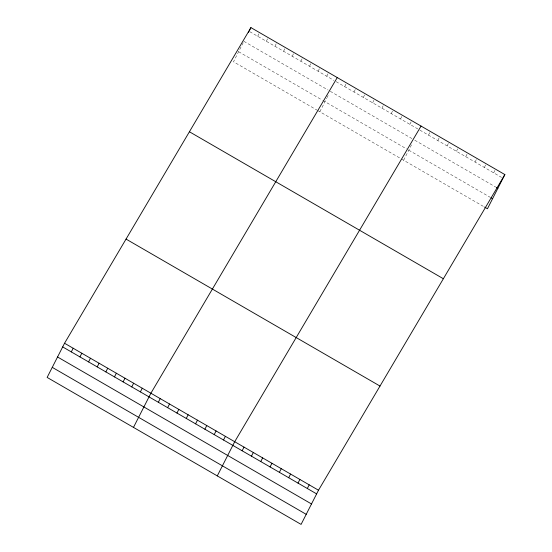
<?xml version="1.0" encoding="UTF-8"?>
<svg xmlns="http://www.w3.org/2000/svg" width="552" height="552" viewBox="0 0 552 552"><rect width="100%" height="100%" fill="white"/><g stroke="black" fill="none" stroke-linecap="round" stroke-linejoin="round"><path stroke-width="0.41" stroke-dasharray="2.76 2.07" d="M243.211 42.718L233.503 61.776L316.965 110.083M257.68 36.266L259.55 32.596M266.312 41.262L268.182 37.591M274.951 46.258L276.814 42.594M283.583 51.253L285.453 47.589M292.215 56.249L294.085 52.585M300.854 61.251L302.724 57.581M309.486 66.247L311.356 62.583M318.118 71.242L319.987 67.579M326.756 76.238L328.626 72.574M319.843 111.745L326.736 98.221M327.088 97.531L328.143 95.455M344.703 86.629L346.566 82.959M354.011 92.018L355.881 88.348M363.326 97.407L365.189 93.736M372.634 102.796L374.504 99.125M381.949 108.185L383.812 104.514M391.258 113.574L393.127 109.903M400.573 118.963L402.436 115.292M409.881 124.352L411.751 120.681M403.65 160.246L412.303 143.265M428.504 135.13L430.374 131.459M437.819 140.518L439.682 136.848M447.127 145.907L448.997 142.243M456.442 151.296L458.305 147.632M465.75 156.685L467.62 153.021M475.065 162.074L476.928 158.41M484.373 167.463L486.243 163.799M493.688 172.852L495.551 169.188M249.766 31.685L333.953 80.406M336.106 81.655L417.76 128.913M419.906 130.155L501.568 177.413M243.915 41.331L328.102 90.059M330.262 91.308L411.916 138.566M414.78 140.222L495.717 187.066M238.63 51.709L322.099 100.015M322.817 100.43L406.631 148.936M408.777 150.178L490.431 197.437M317.683 110.497L400.786 158.59M401.497 159.004L483.869 206.676"/><path stroke-width="0.83" d="M64.549 343.247L47.134 377.423L301.088 524.4L318.497 490.224L504.866 174.577L250.912 27.6L64.549 343.247L318.497 490.224M71.311 351.914L73.181 348.25M79.95 356.909L81.813 353.245M248.365 32.609L249.049 31.264M249.421 30.532L250.912 27.6M88.582 361.905L90.452 358.241M97.214 366.907L99.084 363.237M105.853 371.903L107.723 368.232M114.485 376.899L116.355 373.235M123.117 381.894L124.987 378.23M131.755 386.89L133.625 383.226M140.387 391.892L142.257 388.222M133.48 427.4L150.889 393.224L337.258 77.57M158.334 402.277L160.204 398.613M167.649 407.666L169.512 404.002M176.957 413.055L178.827 409.391M186.272 418.444L188.135 414.78M195.58 423.832L197.45 420.169M204.895 429.221L206.758 425.557M214.204 434.61L216.073 430.946M223.519 439.999L225.382 436.335M217.281 475.9L234.697 441.724L421.059 126.07M242.142 450.777L244.005 447.113M251.45 456.166L253.32 452.502M260.765 461.555L262.628 457.891M270.073 466.944L271.943 463.28M279.388 472.333L281.251 468.669M288.696 477.721L290.566 474.058M298.011 483.11L299.874 479.446M307.319 488.499L309.189 484.835M504.866 174.577L487.45 208.753L484.587 207.09M496.434 187.48L497.869 188.308M491.149 197.851L492.584 198.685M189.412 131.762L443.366 278.739M126.049 239.085L379.997 386.062M62.68 346.918L316.634 493.888M57.553 356.985L311.5 503.962M52.267 367.356L306.215 514.333"/></g></svg>
